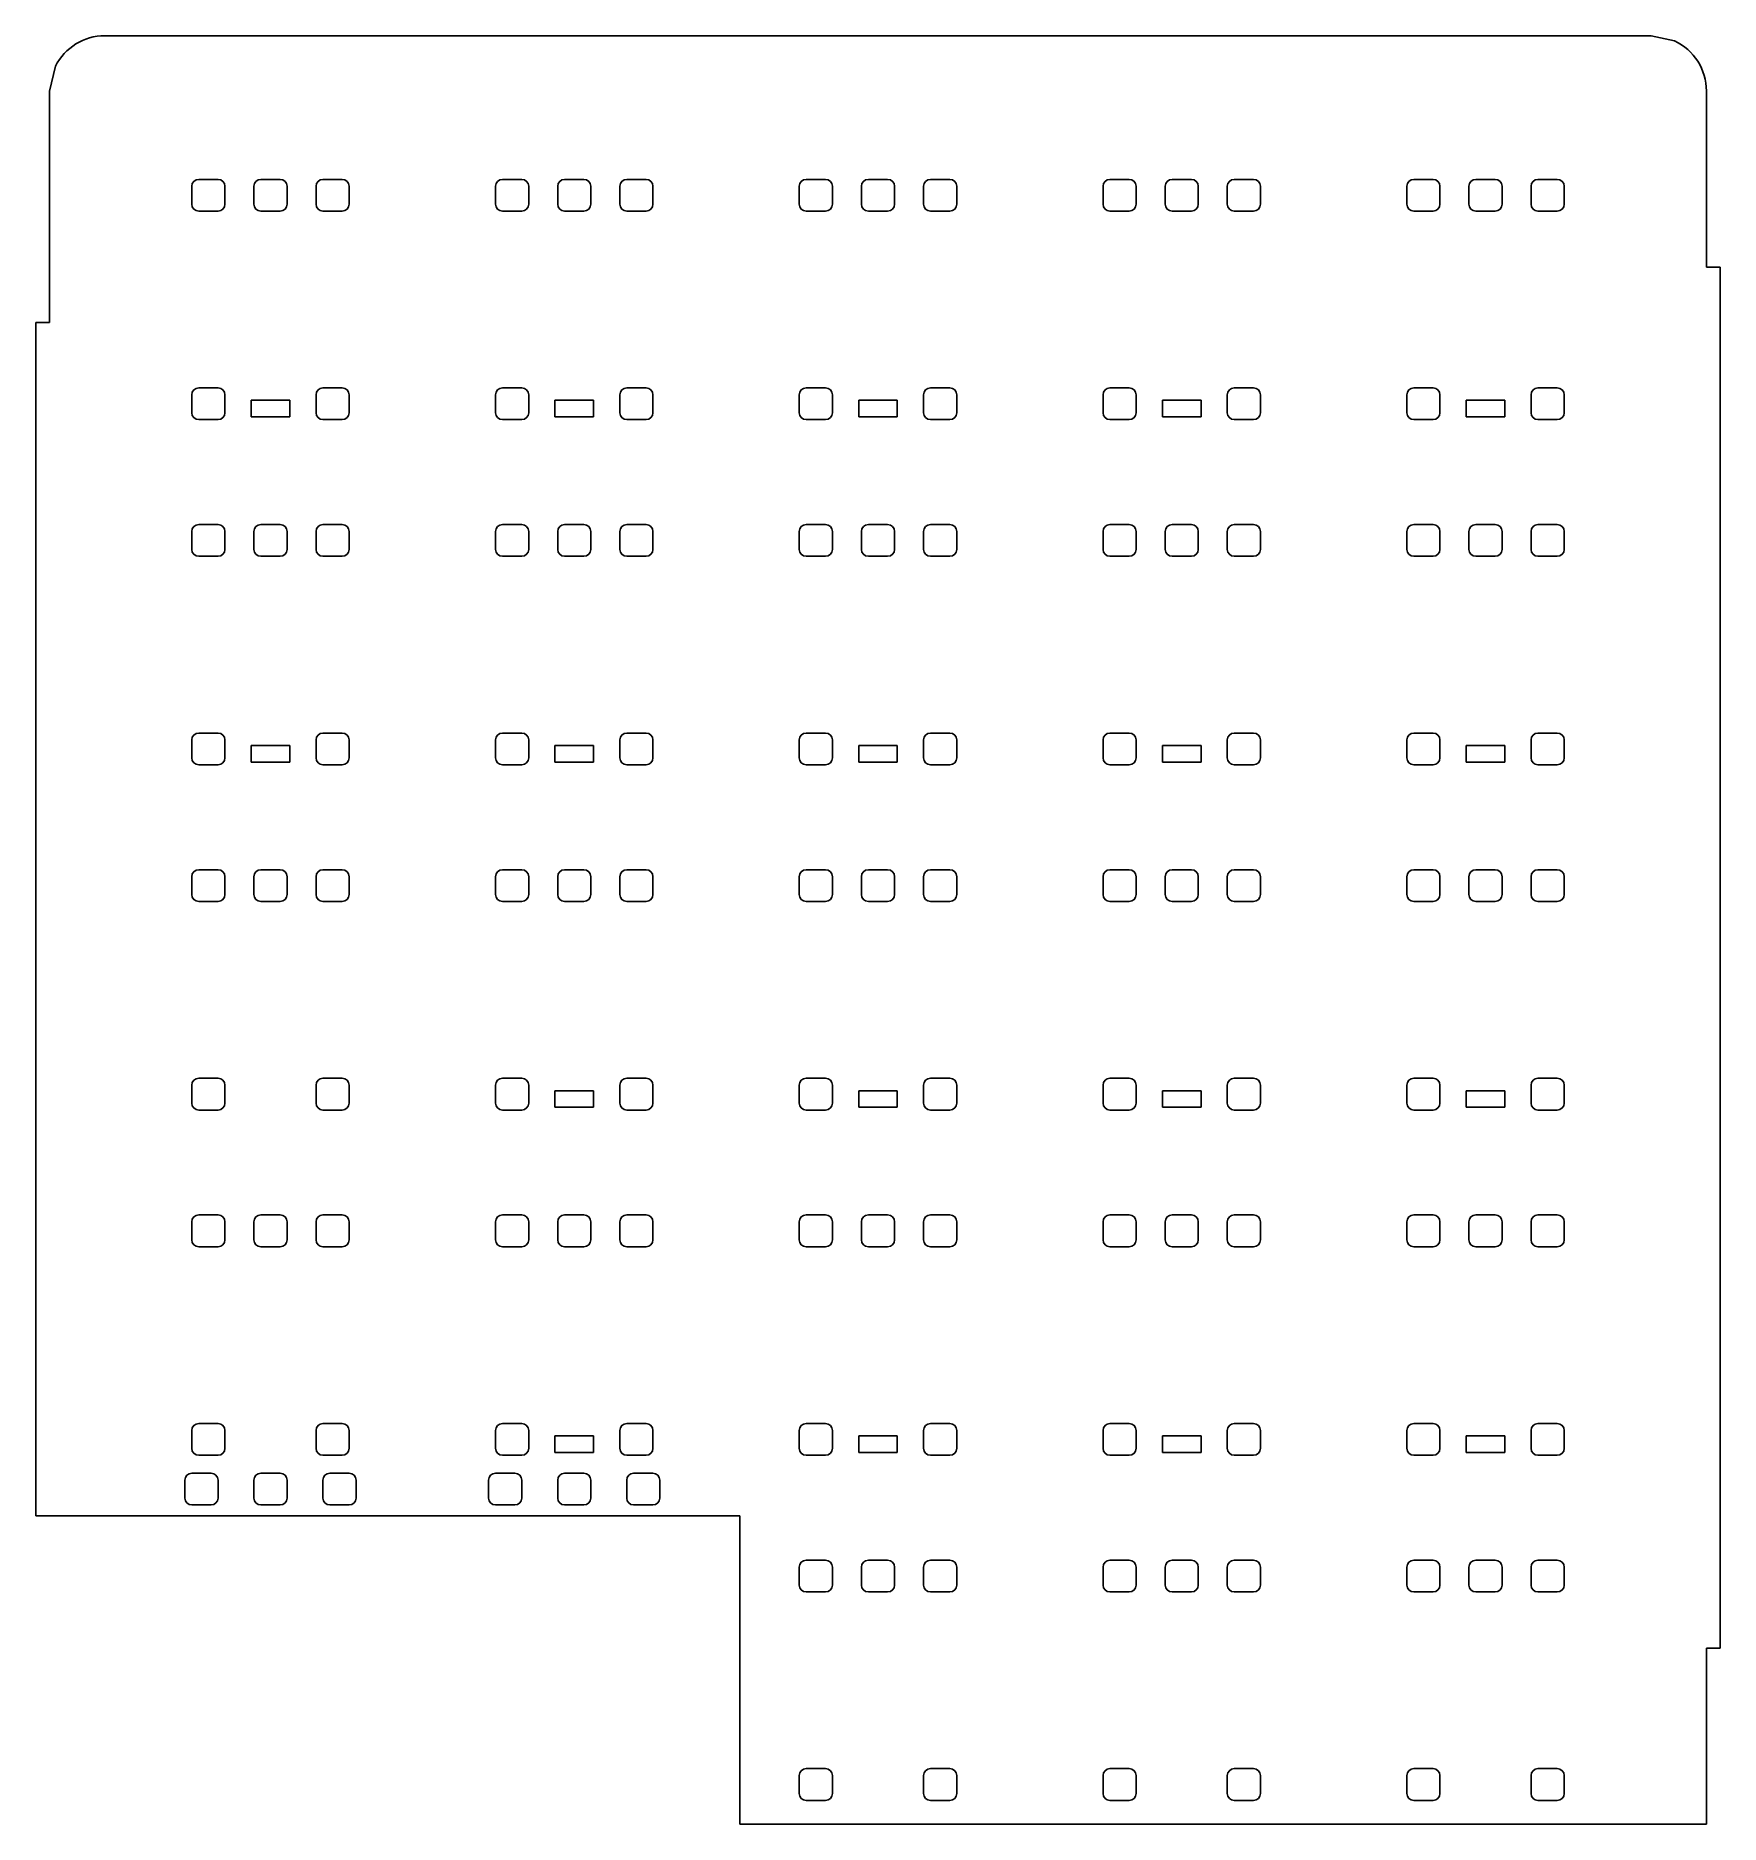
# Model space of a CAD drawing. Extents: x -30.5 to 30.5, y -12.3 to 52.5.
import ezdxf

# ---------------------------------------------------------------- set-up
doc = ezdxf.new("R2010")
doc.units = 0
doc.layers.get('0').update_dxf_attribs({"linetype": 'CONTINUOUS'})

msp = doc.modelspace()

# ---------------------------------------------------------------- linework, layer by layer
for p, q in [((-28, 52.5), (28, 52.5)), ((28, 52.5), (28.844, 52.313)), ((-30, 50.5), (-29.787, 51.398)), ((-30, 42.119), (-30, 50.5)), ((30, 50.5), (30, 44.119)), ((-24.6, 47.3), (-23.9, 47.3)), ((-22.35, 47.3), (-21.65, 47.3)), ((-20.1, 47.3), (-19.4, 47.3)), ((-13.6, 47.3), (-12.9, 47.3)), ((-11.35, 47.3), (-10.65, 47.3)), ((-9.1, 47.3), (-8.4, 47.3)), ((-2.6, 47.3), (-1.9, 47.3)), ((-0.35, 47.3), (0.35, 47.3)), ((1.9, 47.3), (2.6, 47.3)), ((8.4, 47.3), (9.1, 47.3)), ((10.65, 47.3), (11.35, 47.3)), ((12.9, 47.3), (13.6, 47.3)), ((20.1, 47.3), (19.4, 47.3)), ((22.35, 47.3), (21.65, 47.3)), ((24.6, 47.3), (23.9, 47.3)), ((-24.85, 46.4), (-24.85, 47.05)), ((-23.65, 47.05), (-23.65, 46.4)), ((-22.6, 46.4), (-22.6, 47.05)), ((-21.4, 47.05), (-21.4, 46.4)), ((-20.35, 46.4), (-20.35, 47.05)), ((-19.15, 47.05), (-19.15, 46.4)), ((-13.85, 46.4), (-13.85, 47.05)), ((-12.65, 47.05), (-12.65, 46.4)), ((-11.6, 46.4), (-11.6, 47.05)), ((-10.4, 47.05), (-10.4, 46.4)), ((-9.35, 46.4), (-9.35, 47.05)), ((-8.15, 47.05), (-8.15, 46.4)), ((-2.85, 46.4), (-2.85, 47.05)), ((-1.65, 47.05), (-1.65, 46.4)), ((-0.6, 46.4), (-0.6, 47.05)), ((0.6, 47.05), (0.6, 46.4)), ((1.65, 46.4), (1.65, 47.05)), ((2.85, 47.05), (2.85, 46.4)), ((8.15, 46.4), (8.15, 47.05)), ((9.35, 47.05), (9.35, 46.4)), ((10.4, 46.4), (10.4, 47.05)), ((11.6, 47.05), (11.6, 46.4)), ((12.65, 46.4), (12.65, 47.05)), ((13.85, 47.05), (13.85, 46.4)), ((19.15, 47.05), (19.15, 46.4)), ((20.35, 46.4), (20.35, 47.05)), ((21.4, 47.05), (21.4, 46.4)), ((22.6, 46.4), (22.6, 47.05)), ((23.65, 47.05), (23.65, 46.4)), ((24.85, 46.4), (24.85, 47.05)), ((-23.9, 46.15), (-24.6, 46.15)), ((-21.65, 46.15), (-22.35, 46.15)), ((-19.4, 46.15), (-20.1, 46.15)), ((-12.9, 46.15), (-13.6, 46.15)), ((-10.65, 46.15), (-11.35, 46.15)), ((-8.4, 46.15), (-9.1, 46.15)), ((-1.9, 46.15), (-2.6, 46.15)), ((0.35, 46.15), (-0.35, 46.15)), ((2.6, 46.15), (1.9, 46.15)), ((9.1, 46.15), (8.4, 46.15)), ((11.35, 46.15), (10.65, 46.15)), ((13.6, 46.15), (12.9, 46.15)), ((19.4, 46.15), (20.1, 46.15)), ((21.65, 46.15), (22.35, 46.15)), ((23.9, 46.15), (24.6, 46.15)), ((30, 44.119), (30.5, 44.119)), ((30.5, 44.119), (30.5, -5.881)), ((-30.5, -1.1), (-30.5, 42.119)), ((-30.5, 42.119), (-30, 42.119)), ((-24.6, 39.75), (-23.9, 39.75)), ((-20.1, 39.75), (-19.4, 39.75)), ((-13.6, 39.75), (-12.9, 39.75)), ((-9.1, 39.75), (-8.4, 39.75)), ((-2.6, 39.75), (-1.9, 39.75)), ((1.9, 39.75), (2.6, 39.75)), ((8.4, 39.75), (9.1, 39.75)), ((12.9, 39.75), (13.6, 39.75)), ((20.1, 39.75), (19.4, 39.75)), ((24.6, 39.75), (23.9, 39.75)), ((-24.85, 38.85), (-24.85, 39.5)), ((-23.65, 39.5), (-23.65, 38.85)), ((-21.3, 39.3), (-22.7, 39.3)), ((-22.7, 39.3), (-22.7, 38.7)), ((-21.3, 38.7), (-21.3, 39.3)), ((-20.35, 38.85), (-20.35, 39.5)), ((-19.15, 39.5), (-19.15, 38.85)), ((-13.85, 38.85), (-13.85, 39.5)), ((-12.65, 39.5), (-12.65, 38.85)), ((-10.3, 39.3), (-11.7, 39.3)), ((-11.7, 39.3), (-11.7, 38.7)), ((-10.3, 38.7), (-10.3, 39.3)), ((-9.35, 38.85), (-9.35, 39.5)), ((-8.15, 39.5), (-8.15, 38.85)), ((-2.85, 38.85), (-2.85, 39.5)), ((-1.65, 39.5), (-1.65, 38.85)), ((0.7, 39.3), (-0.7, 39.3)), ((-0.7, 39.3), (-0.7, 38.7)), ((0.7, 38.7), (0.7, 39.3)), ((1.65, 38.85), (1.65, 39.5)), ((2.85, 39.5), (2.85, 38.85)), ((8.15, 38.85), (8.15, 39.5)), ((9.35, 39.5), (9.35, 38.85)), ((11.7, 39.3), (10.3, 39.3)), ((10.3, 39.3), (10.3, 38.7)), ((11.7, 38.7), (11.7, 39.3)), ((12.65, 38.85), (12.65, 39.5)), ((13.85, 39.5), (13.85, 38.85)), ((19.15, 39.5), (19.15, 38.85)), ((20.35, 38.85), (20.35, 39.5)), ((22.7, 39.3), (21.3, 39.3)), ((21.3, 39.3), (21.3, 38.7)), ((22.7, 38.7), (22.7, 39.3)), ((23.65, 39.5), (23.65, 38.85)), ((24.85, 38.85), (24.85, 39.5)), ((-23.9, 38.6), (-24.6, 38.6)), ((-22.7, 38.7), (-21.3, 38.7)), ((-19.4, 38.6), (-20.1, 38.6)), ((-12.9, 38.6), (-13.6, 38.6)), ((-11.7, 38.7), (-10.3, 38.7)), ((-8.4, 38.6), (-9.1, 38.6)), ((-1.9, 38.6), (-2.6, 38.6)), ((-0.7, 38.7), (0.7, 38.7)), ((2.6, 38.6), (1.9, 38.6)), ((9.1, 38.6), (8.4, 38.6)), ((10.3, 38.7), (11.7, 38.7)), ((13.6, 38.6), (12.9, 38.6)), ((19.4, 38.6), (20.1, 38.6)), ((21.3, 38.7), (22.7, 38.7)), ((23.9, 38.6), (24.6, 38.6)), ((-24.85, 33.9), (-24.85, 34.55)), ((-24.6, 34.8), (-23.9, 34.8)), ((-23.65, 34.55), (-23.65, 33.9)), ((-22.6, 33.9), (-22.6, 34.55)), ((-22.35, 34.8), (-21.65, 34.8)), ((-21.4, 34.55), (-21.4, 33.9)), ((-20.35, 33.9), (-20.35, 34.55)), ((-20.1, 34.8), (-19.4, 34.8)), ((-19.15, 34.55), (-19.15, 33.9)), ((-13.85, 33.9), (-13.85, 34.55)), ((-13.6, 34.8), (-12.9, 34.8)), ((-12.65, 34.55), (-12.65, 33.9)), ((-11.6, 33.9), (-11.6, 34.55)), ((-11.35, 34.8), (-10.65, 34.8)), ((-10.4, 34.55), (-10.4, 33.9)), ((-9.35, 33.9), (-9.35, 34.55)), ((-9.1, 34.8), (-8.4, 34.8)), ((-8.15, 34.55), (-8.15, 33.9)), ((-2.85, 33.9), (-2.85, 34.55)), ((-2.6, 34.8), (-1.9, 34.8)), ((-1.65, 34.55), (-1.65, 33.9)), ((-0.6, 33.9), (-0.6, 34.55)), ((-0.35, 34.8), (0.35, 34.8)), ((0.6, 34.55), (0.6, 33.9)), ((1.65, 33.9), (1.65, 34.55)), ((1.9, 34.8), (2.6, 34.8)), ((2.85, 34.55), (2.85, 33.9)), ((8.15, 33.9), (8.15, 34.55)), ((8.4, 34.8), (9.1, 34.8)), ((9.35, 34.55), (9.35, 33.9)), ((10.4, 33.9), (10.4, 34.55)), ((10.65, 34.8), (11.35, 34.8)), ((11.6, 34.55), (11.6, 33.9)), ((12.65, 33.9), (12.65, 34.55)), ((12.9, 34.8), (13.6, 34.8)), ((13.85, 34.55), (13.85, 33.9)), ((19.15, 33.9), (19.15, 34.55)), ((19.4, 34.8), (20.1, 34.8)), ((20.35, 34.55), (20.35, 33.9)), ((21.4, 33.9), (21.4, 34.55)), ((21.65, 34.8), (22.35, 34.8)), ((22.6, 34.55), (22.6, 33.9)), ((23.65, 33.9), (23.65, 34.55)), ((23.9, 34.8), (24.6, 34.8)), ((24.85, 34.55), (24.85, 33.9)), ((-23.9, 33.65), (-24.6, 33.65)), ((-21.65, 33.65), (-22.35, 33.65)), ((-19.4, 33.65), (-20.1, 33.65)), ((-12.9, 33.65), (-13.6, 33.65)), ((-10.65, 33.65), (-11.35, 33.65)), ((-8.4, 33.65), (-9.1, 33.65)), ((-1.9, 33.65), (-2.6, 33.65)), ((0.35, 33.65), (-0.35, 33.65)), ((2.6, 33.65), (1.9, 33.65)), ((9.1, 33.65), (8.4, 33.65)), ((11.35, 33.65), (10.65, 33.65)), ((13.6, 33.65), (12.9, 33.65)), ((20.1, 33.65), (19.4, 33.65)), ((22.35, 33.65), (21.65, 33.65)), ((24.6, 33.65), (23.9, 33.65)), ((-24.6, 27.25), (-23.9, 27.25)), ((-20.1, 27.25), (-19.4, 27.25)), ((-13.6, 27.25), (-12.9, 27.25)), ((-9.1, 27.25), (-8.4, 27.25)), ((-2.6, 27.25), (-1.9, 27.25)), ((1.9, 27.25), (2.6, 27.25)), ((8.4, 27.25), (9.1, 27.25)), ((12.9, 27.25), (13.6, 27.25)), ((19.4, 27.25), (20.1, 27.25)), ((23.9, 27.25), (24.6, 27.25)), ((-24.85, 26.35), (-24.85, 27)), ((-23.65, 27), (-23.65, 26.35)), ((-21.3, 26.8), (-22.7, 26.8)), ((-22.7, 26.8), (-22.7, 26.2)), ((-21.3, 26.2), (-21.3, 26.8)), ((-20.35, 26.35), (-20.35, 27)), ((-19.15, 27), (-19.15, 26.35)), ((-13.85, 26.35), (-13.85, 27)), ((-12.65, 27), (-12.65, 26.35)), ((-10.3, 26.8), (-11.7, 26.8)), ((-11.7, 26.8), (-11.7, 26.2)), ((-10.3, 26.2), (-10.3, 26.8)), ((-9.35, 26.35), (-9.35, 27)), ((-8.15, 27), (-8.15, 26.35)), ((-2.85, 26.35), (-2.85, 27)), ((-1.65, 27), (-1.65, 26.35)), ((0.7, 26.8), (-0.7, 26.8)), ((-0.7, 26.8), (-0.7, 26.2)), ((0.7, 26.2), (0.7, 26.8)), ((1.65, 26.35), (1.65, 27)), ((2.85, 27), (2.85, 26.35)), ((8.15, 26.35), (8.15, 27)), ((9.35, 27), (9.35, 26.35)), ((11.7, 26.8), (10.3, 26.8)), ((10.3, 26.8), (10.3, 26.2)), ((11.7, 26.2), (11.7, 26.8)), ((12.65, 26.35), (12.65, 27)), ((13.85, 27), (13.85, 26.35)), ((19.15, 26.35), (19.15, 27)), ((20.35, 27), (20.35, 26.35)), ((22.7, 26.8), (21.3, 26.8)), ((21.3, 26.8), (21.3, 26.2)), ((22.7, 26.2), (22.7, 26.8)), ((23.65, 26.35), (23.65, 27)), ((24.85, 27), (24.85, 26.35)), ((-23.9, 26.1), (-24.6, 26.1)), ((-22.7, 26.2), (-21.3, 26.2)), ((-19.4, 26.1), (-20.1, 26.1)), ((-12.9, 26.1), (-13.6, 26.1)), ((-11.7, 26.2), (-10.3, 26.2)), ((-8.4, 26.1), (-9.1, 26.1)), ((-1.9, 26.1), (-2.6, 26.1)), ((-0.7, 26.2), (0.7, 26.2)), ((2.6, 26.1), (1.9, 26.1)), ((9.1, 26.1), (8.4, 26.1)), ((10.3, 26.2), (11.7, 26.2)), ((13.6, 26.1), (12.9, 26.1)), ((20.1, 26.1), (19.4, 26.1)), ((21.3, 26.2), (22.7, 26.2)), ((24.6, 26.1), (23.9, 26.1)), ((-24.85, 21.4), (-24.85, 22.05)), ((-24.6, 22.3), (-23.9, 22.3)), ((-23.65, 22.05), (-23.65, 21.4)), ((-22.6, 21.4), (-22.6, 22.05)), ((-22.35, 22.3), (-21.65, 22.3)), ((-21.4, 22.05), (-21.4, 21.4)), ((-20.35, 21.4), (-20.35, 22.05)), ((-20.1, 22.3), (-19.4, 22.3)), ((-19.15, 22.05), (-19.15, 21.4)), ((-13.85, 21.4), (-13.85, 22.05)), ((-13.6, 22.3), (-12.9, 22.3)), ((-12.65, 22.05), (-12.65, 21.4)), ((-11.6, 21.4), (-11.6, 22.05)), ((-11.35, 22.3), (-10.65, 22.3)), ((-10.4, 22.05), (-10.4, 21.4)), ((-9.35, 21.4), (-9.35, 22.05)), ((-9.1, 22.3), (-8.4, 22.3)), ((-8.15, 22.05), (-8.15, 21.4)), ((-2.85, 21.4), (-2.85, 22.05)), ((-2.6, 22.3), (-1.9, 22.3)), ((-1.65, 22.05), (-1.65, 21.4)), ((-0.6, 21.4), (-0.6, 22.05)), ((-0.35, 22.3), (0.35, 22.3)), ((0.6, 22.05), (0.6, 21.4)), ((1.65, 21.4), (1.65, 22.05)), ((1.9, 22.3), (2.6, 22.3)), ((2.85, 22.05), (2.85, 21.4)), ((8.15, 21.4), (8.15, 22.05)), ((8.4, 22.3), (9.1, 22.3)), ((9.35, 22.05), (9.35, 21.4)), ((10.4, 21.4), (10.4, 22.05)), ((10.65, 22.3), (11.35, 22.3)), ((11.6, 22.05), (11.6, 21.4)), ((12.65, 21.4), (12.65, 22.05)), ((12.9, 22.3), (13.6, 22.3)), ((13.85, 22.05), (13.85, 21.4)), ((19.15, 21.4), (19.15, 22.05)), ((19.4, 22.3), (20.1, 22.3)), ((20.35, 22.05), (20.35, 21.4)), ((21.4, 21.4), (21.4, 22.05)), ((21.65, 22.3), (22.35, 22.3)), ((22.6, 22.05), (22.6, 21.4)), ((23.65, 21.4), (23.65, 22.05)), ((23.9, 22.3), (24.6, 22.3)), ((24.85, 22.05), (24.85, 21.4)), ((-23.9, 21.15), (-24.6, 21.15)), ((-21.65, 21.15), (-22.35, 21.15)), ((-19.4, 21.15), (-20.1, 21.15)), ((-12.9, 21.15), (-13.6, 21.15)), ((-10.65, 21.15), (-11.35, 21.15)), ((-8.4, 21.15), (-9.1, 21.15)), ((-1.9, 21.15), (-2.6, 21.15)), ((0.35, 21.15), (-0.35, 21.15)), ((2.6, 21.15), (1.9, 21.15)), ((9.1, 21.15), (8.4, 21.15)), ((11.35, 21.15), (10.65, 21.15)), ((13.6, 21.15), (12.9, 21.15)), ((20.1, 21.15), (19.4, 21.15)), ((22.35, 21.15), (21.65, 21.15)), ((24.6, 21.15), (23.9, 21.15)), ((-24.85, 13.85), (-24.85, 14.5)), ((-24.6, 14.75), (-23.9, 14.75)), ((-23.65, 14.5), (-23.65, 13.85)), ((-20.35, 13.85), (-20.35, 14.5)), ((-20.1, 14.75), (-19.4, 14.75)), ((-19.15, 14.5), (-19.15, 13.85)), ((-13.85, 13.85), (-13.85, 14.5)), ((-13.6, 14.75), (-12.9, 14.75)), ((-12.65, 14.5), (-12.65, 13.85)), ((-10.3, 14.3), (-11.7, 14.3)), ((-11.7, 14.3), (-11.7, 13.7)), ((-10.3, 13.7), (-10.3, 14.3)), ((-9.35, 13.85), (-9.35, 14.5)), ((-9.1, 14.75), (-8.4, 14.75)), ((-8.15, 14.5), (-8.15, 13.85)), ((-2.85, 13.85), (-2.85, 14.5)), ((-2.6, 14.75), (-1.9, 14.75)), ((-1.65, 14.5), (-1.65, 13.85)), ((0.7, 14.3), (-0.7, 14.3)), ((-0.7, 14.3), (-0.7, 13.7)), ((0.7, 13.7), (0.7, 14.3)), ((1.65, 13.85), (1.65, 14.5)), ((1.9, 14.75), (2.6, 14.75)), ((2.85, 14.5), (2.85, 13.85)), ((8.15, 13.85), (8.15, 14.5)), ((8.4, 14.75), (9.1, 14.75)), ((9.35, 14.5), (9.35, 13.85)), ((11.7, 14.3), (10.3, 14.3)), ((10.3, 14.3), (10.3, 13.7)), ((11.7, 13.7), (11.7, 14.3)), ((12.65, 13.85), (12.65, 14.5)), ((12.9, 14.75), (13.6, 14.75)), ((13.85, 14.5), (13.85, 13.85)), ((19.15, 13.85), (19.15, 14.5)), ((19.4, 14.75), (20.1, 14.75)), ((20.35, 14.5), (20.35, 13.85)), ((22.7, 14.3), (21.3, 14.3)), ((21.3, 14.3), (21.3, 13.7)), ((22.7, 13.7), (22.7, 14.3)), ((23.65, 13.85), (23.65, 14.5)), ((23.9, 14.75), (24.6, 14.75)), ((24.85, 14.5), (24.85, 13.85)), ((-11.7, 13.7), (-10.3, 13.7)), ((-0.7, 13.7), (0.7, 13.7)), ((10.3, 13.7), (11.7, 13.7)), ((21.3, 13.7), (22.7, 13.7)), ((-23.9, 13.6), (-24.6, 13.6)), ((-19.4, 13.6), (-20.1, 13.6)), ((-12.9, 13.6), (-13.6, 13.6)), ((-8.4, 13.6), (-9.1, 13.6)), ((-1.9, 13.6), (-2.6, 13.6)), ((2.6, 13.6), (1.9, 13.6)), ((9.1, 13.6), (8.4, 13.6)), ((13.6, 13.6), (12.9, 13.6)), ((20.1, 13.6), (19.4, 13.6)), ((24.6, 13.6), (23.9, 13.6)), ((-24.6, 9.8), (-23.9, 9.8)), ((-22.35, 9.8), (-21.65, 9.8)), ((-20.1, 9.8), (-19.4, 9.8)), ((-13.6, 9.8), (-12.9, 9.8)), ((-11.35, 9.8), (-10.65, 9.8)), ((-9.1, 9.8), (-8.4, 9.8)), ((-2.6, 9.8), (-1.9, 9.8)), ((-0.35, 9.8), (0.35, 9.8)), ((1.9, 9.8), (2.6, 9.8)), ((8.4, 9.8), (9.1, 9.8)), ((10.65, 9.8), (11.35, 9.8)), ((12.9, 9.8), (13.6, 9.8)), ((19.4, 9.8), (20.1, 9.8)), ((21.65, 9.8), (22.35, 9.8)), ((23.9, 9.8), (24.6, 9.8)), ((-24.85, 8.9), (-24.85, 9.55)), ((-23.65, 9.55), (-23.65, 8.9)), ((-22.6, 8.9), (-22.6, 9.55)), ((-21.4, 9.55), (-21.4, 8.9)), ((-20.35, 8.9), (-20.35, 9.55)), ((-19.15, 9.55), (-19.15, 8.9)), ((-13.85, 8.9), (-13.85, 9.55)), ((-12.65, 9.55), (-12.65, 8.9)), ((-11.6, 8.9), (-11.6, 9.55)), ((-10.4, 9.55), (-10.4, 8.9)), ((-9.35, 8.9), (-9.35, 9.55)), ((-8.15, 9.55), (-8.15, 8.9)), ((-2.85, 8.9), (-2.85, 9.55)), ((-1.65, 9.55), (-1.65, 8.9)), ((-0.6, 8.9), (-0.6, 9.55)), ((0.6, 9.55), (0.6, 8.9)), ((1.65, 8.9), (1.65, 9.55)), ((2.85, 9.55), (2.85, 8.9)), ((8.15, 8.9), (8.15, 9.55)), ((9.35, 9.55), (9.35, 8.9)), ((10.4, 8.9), (10.4, 9.55)), ((11.6, 9.55), (11.6, 8.9)), ((12.65, 8.9), (12.65, 9.55)), ((13.85, 9.55), (13.85, 8.9)), ((19.15, 8.9), (19.15, 9.55)), ((20.35, 9.55), (20.35, 8.9)), ((21.4, 8.9), (21.4, 9.55)), ((22.6, 9.55), (22.6, 8.9)), ((23.65, 8.9), (23.65, 9.55)), ((24.85, 9.55), (24.85, 8.9)), ((-23.9, 8.65), (-24.6, 8.65)), ((-21.65, 8.65), (-22.35, 8.65)), ((-19.4, 8.65), (-20.1, 8.65)), ((-12.9, 8.65), (-13.6, 8.65)), ((-10.65, 8.65), (-11.35, 8.65)), ((-8.4, 8.65), (-9.1, 8.65)), ((-1.9, 8.65), (-2.6, 8.65)), ((0.35, 8.65), (-0.35, 8.65)), ((2.6, 8.65), (1.9, 8.65)), ((9.1, 8.65), (8.4, 8.65)), ((11.35, 8.65), (10.65, 8.65)), ((13.6, 8.65), (12.9, 8.65)), ((20.1, 8.65), (19.4, 8.65)), ((22.35, 8.65), (21.65, 8.65)), ((24.6, 8.65), (23.9, 8.65)), ((-24.85, 1.35), (-24.85, 2)), ((-24.6, 2.25), (-23.9, 2.25)), ((-23.65, 2), (-23.65, 1.35)), ((-20.35, 1.35), (-20.35, 2)), ((-20.1, 2.25), (-19.4, 2.25)), ((-19.15, 2), (-19.15, 1.35)), ((-13.85, 1.35), (-13.85, 2)), ((-13.6, 2.25), (-12.9, 2.25)), ((-12.65, 2), (-12.65, 1.35)), ((-9.35, 1.35), (-9.35, 2)), ((-9.1, 2.25), (-8.4, 2.25)), ((-8.15, 2), (-8.15, 1.35)), ((-2.85, 1.35), (-2.85, 2)), ((-2.6, 2.25), (-1.9, 2.25)), ((-1.65, 2), (-1.65, 1.35)), ((1.65, 1.35), (1.65, 2)), ((1.9, 2.25), (2.6, 2.25)), ((2.85, 2), (2.85, 1.35)), ((8.15, 1.35), (8.15, 2)), ((8.4, 2.25), (9.1, 2.25)), ((9.35, 2), (9.35, 1.35)), ((12.65, 1.35), (12.65, 2)), ((12.9, 2.25), (13.6, 2.25)), ((13.85, 2), (13.85, 1.35)), ((19.15, 1.35), (19.15, 2)), ((19.4, 2.25), (20.1, 2.25)), ((20.35, 2), (20.35, 1.35)), ((23.65, 1.35), (23.65, 2)), ((23.9, 2.25), (24.6, 2.25)), ((24.85, 2), (24.85, 1.35)), ((-10.3, 1.8), (-11.7, 1.8)), ((-11.7, 1.8), (-11.7, 1.2)), ((-10.3, 1.2), (-10.3, 1.8)), ((0.7, 1.8), (-0.7, 1.8)), ((-0.7, 1.8), (-0.7, 1.2)), ((0.7, 1.2), (0.7, 1.8)), ((11.7, 1.8), (10.3, 1.8)), ((10.3, 1.8), (10.3, 1.2)), ((11.7, 1.2), (11.7, 1.8)), ((22.7, 1.8), (21.3, 1.8)), ((21.3, 1.8), (21.3, 1.2)), ((22.7, 1.2), (22.7, 1.8)), ((-23.9, 1.1), (-24.6, 1.1)), ((-19.4, 1.1), (-20.1, 1.1)), ((-12.9, 1.1), (-13.6, 1.1)), ((-11.7, 1.2), (-10.3, 1.2)), ((-8.4, 1.1), (-9.1, 1.1)), ((-1.9, 1.1), (-2.6, 1.1)), ((-0.7, 1.2), (0.7, 1.2)), ((2.6, 1.1), (1.9, 1.1)), ((9.1, 1.1), (8.4, 1.1)), ((10.3, 1.2), (11.7, 1.2)), ((13.6, 1.1), (12.9, 1.1)), ((20.1, 1.1), (19.4, 1.1)), ((21.3, 1.2), (22.7, 1.2)), ((24.6, 1.1), (23.9, 1.1)), ((-25.1, -0.45), (-25.1, 0.2)), ((-24.85, 0.45), (-24.15, 0.45)), ((-23.9, 0.2), (-23.9, -0.45)), ((-22.6, -0.45), (-22.6, 0.2)), ((-22.35, 0.45), (-21.65, 0.45)), ((-21.4, 0.2), (-21.4, -0.45)), ((-20.1, -0.45), (-20.1, 0.2)), ((-19.85, 0.45), (-19.15, 0.45)), ((-18.9, 0.2), (-18.9, -0.45)), ((-14.1, -0.45), (-14.1, 0.2)), ((-13.85, 0.45), (-13.15, 0.45)), ((-12.9, 0.2), (-12.9, -0.45)), ((-11.6, -0.45), (-11.6, 0.2)), ((-11.35, 0.45), (-10.65, 0.45)), ((-10.4, 0.2), (-10.4, -0.45)), ((-9.1, -0.45), (-9.1, 0.2)), ((-8.85, 0.45), (-8.15, 0.45)), ((-7.9, 0.2), (-7.9, -0.45)), ((-5, -1.1), (-30.5, -1.1)), ((-24.15, -0.7), (-24.85, -0.7)), ((-21.65, -0.7), (-22.35, -0.7)), ((-19.15, -0.7), (-19.85, -0.7)), ((-13.15, -0.7), (-13.85, -0.7)), ((-10.65, -0.7), (-11.35, -0.7)), ((-8.15, -0.7), (-8.85, -0.7)), ((-5, -12.262), (-5, -1.1)), ((-2.85, -3.6), (-2.85, -2.95)), ((-2.6, -2.7), (-1.9, -2.7)), ((-1.65, -2.95), (-1.65, -3.6)), ((-0.6, -3.6), (-0.6, -2.95)), ((-0.35, -2.7), (0.35, -2.7)), ((0.6, -2.95), (0.6, -3.6)), ((1.65, -3.6), (1.65, -2.95)), ((1.9, -2.7), (2.6, -2.7)), ((2.85, -2.95), (2.85, -3.6)), ((8.15, -3.6), (8.15, -2.95)), ((8.4, -2.7), (9.1, -2.7)), ((9.35, -2.95), (9.35, -3.6)), ((10.4, -3.6), (10.4, -2.95)), ((10.65, -2.7), (11.35, -2.7)), ((11.6, -2.95), (11.6, -3.6)), ((12.65, -3.6), (12.65, -2.95)), ((12.9, -2.7), (13.6, -2.7)), ((13.85, -2.95), (13.85, -3.6)), ((19.15, -3.6), (19.15, -2.95)), ((19.4, -2.7), (20.1, -2.7)), ((20.35, -2.95), (20.35, -3.6)), ((21.4, -3.6), (21.4, -2.95)), ((21.65, -2.7), (22.35, -2.7)), ((22.6, -2.95), (22.6, -3.6)), ((23.65, -3.6), (23.65, -2.95)), ((23.9, -2.7), (24.6, -2.7)), ((24.85, -2.95), (24.85, -3.6)), ((-1.9, -3.85), (-2.6, -3.85)), ((0.35, -3.85), (-0.35, -3.85)), ((2.6, -3.85), (1.9, -3.85)), ((9.1, -3.85), (8.4, -3.85)), ((11.35, -3.85), (10.65, -3.85)), ((13.6, -3.85), (12.9, -3.85)), ((20.1, -3.85), (19.4, -3.85)), ((22.35, -3.85), (21.65, -3.85)), ((24.6, -3.85), (23.9, -3.85)), ((30.5, -5.881), (30, -5.881)), ((30, -5.881), (30, -12.262)), ((-2.6, -10.25), (-1.9, -10.25)), ((1.9, -10.25), (2.6, -10.25)), ((8.4, -10.25), (9.1, -10.25)), ((12.9, -10.25), (13.6, -10.25)), ((19.4, -10.25), (20.1, -10.25)), ((23.9, -10.25), (24.6, -10.25)), ((-2.85, -11.15), (-2.85, -10.5)), ((-1.65, -10.5), (-1.65, -11.15)), ((1.65, -11.15), (1.65, -10.5)), ((2.85, -10.5), (2.85, -11.15)), ((8.15, -11.15), (8.15, -10.5)), ((9.35, -10.5), (9.35, -11.15)), ((12.65, -11.15), (12.65, -10.5)), ((13.85, -10.5), (13.85, -11.15)), ((19.15, -11.15), (19.15, -10.5)), ((20.35, -10.5), (20.35, -11.15)), ((23.65, -11.15), (23.65, -10.5)), ((24.85, -10.5), (24.85, -11.15)), ((-1.9, -11.4), (-2.6, -11.4)), ((2.6, -11.4), (1.9, -11.4)), ((9.1, -11.4), (8.4, -11.4)), ((13.6, -11.4), (12.9, -11.4)), ((20.1, -11.4), (19.4, -11.4)), ((24.6, -11.4), (23.9, -11.4)), ((30, -12.262), (-5, -12.262))]:
    msp.add_line(p, q)
for centre, radius, start, end in [((-28, 50.5), 2, 90, 153.31084), ((28, 50.5), 2, 0, 65.03371), ((-24.6, 47.05), 0.25, 90, 180), ((-23.9, 47.05), 0.25, 0, 90), ((-22.35, 47.05), 0.25, 90, 180), ((-21.65, 47.05), 0.25, 0, 90), ((-20.1, 47.05), 0.25, 90, 180), ((-19.4, 47.05), 0.25, 360, 90), ((-13.6, 47.05), 0.25, 90, 180), ((-12.9, 47.05), 0.25, 360, 90), ((-11.35, 47.05), 0.25, 90, 180), ((-10.65, 47.05), 0.25, 360, 90), ((-9.1, 47.05), 0.25, 90, 180), ((-8.4, 47.05), 0.25, 360, 90), ((-2.6, 47.05), 0.25, 90, 180), ((-1.9, 47.05), 0.25, 360, 90), ((-0.35, 47.05), 0.25, 90, 180), ((0.35, 47.05), 0.25, 360, 90), ((1.9, 47.05), 0.25, 90, 180), ((2.6, 47.05), 0.25, 360, 90), ((8.4, 47.05), 0.25, 90, 180), ((9.1, 47.05), 0.25, 360, 90), ((10.65, 47.05), 0.25, 90, 180), ((11.35, 47.05), 0.25, 360, 90), ((12.9, 47.05), 0.25, 90, 180), ((13.6, 47.05), 0.25, 360, 90), ((19.4, 47.05), 0.25, 90, 180), ((20.1, 47.05), 0.25, 0, 90), ((21.65, 47.05), 0.25, 90, 180), ((22.35, 47.05), 0.25, 0, 90), ((23.9, 47.05), 0.25, 90, 180), ((24.6, 47.05), 0.25, 360, 90), ((-24.6, 46.4), 0.25, 180, 270), ((-23.9, 46.4), 0.25, 270, 360), ((-22.35, 46.4), 0.25, 180, 270), ((-21.65, 46.4), 0.25, 270, 0), ((-20.1, 46.4), 0.25, 180, 270), ((-19.4, 46.4), 0.25, 270, 360), ((-13.6, 46.4), 0.25, 180, 270), ((-12.9, 46.4), 0.25, 270, 360), ((-11.35, 46.4), 0.25, 180, 270), ((-10.65, 46.4), 0.25, 270, 360), ((-9.1, 46.4), 0.25, 180, 270), ((-8.4, 46.4), 0.25, 270, 360), ((-2.6, 46.4), 0.25, 180, 270), ((-1.9, 46.4), 0.25, 270, 360), ((-0.35, 46.4), 0.25, 180, 270), ((0.35, 46.4), 0.25, 270, 360), ((1.9, 46.4), 0.25, 180, 270), ((2.6, 46.4), 0.25, 270, 0), ((8.4, 46.4), 0.25, 180, 270), ((9.1, 46.4), 0.25, 270, 360), ((10.65, 46.4), 0.25, 180, 270), ((11.35, 46.4), 0.25, 270, 360), ((12.9, 46.4), 0.25, 180, 270), ((13.6, 46.4), 0.25, 270, 360), ((19.4, 46.4), 0.25, 180, 270), ((20.1, 46.4), 0.25, 270, 0), ((21.65, 46.4), 0.25, 180, 270), ((22.35, 46.4), 0.25, 270, 360), ((23.9, 46.4), 0.25, 180, 270), ((24.6, 46.4), 0.25, 270, 360), ((-24.6, 39.5), 0.25, 90, 180), ((-23.9, 39.5), 0.25, 0, 90), ((-20.1, 39.5), 0.25, 90, 180), ((-19.4, 39.5), 0.25, 0, 90), ((-13.6, 39.5), 0.25, 90, 180), ((-12.9, 39.5), 0.25, 0, 90), ((-9.1, 39.5), 0.25, 90, 180), ((-8.4, 39.5), 0.25, 0, 90), ((-2.6, 39.5), 0.25, 90, 180), ((-1.9, 39.5), 0.25, 0, 90), ((1.9, 39.5), 0.25, 90, 180), ((2.6, 39.5), 0.25, 0, 90), ((8.4, 39.5), 0.25, 90, 180), ((9.1, 39.5), 0.25, 0, 90), ((12.9, 39.5), 0.25, 90, 180), ((13.6, 39.5), 0.25, 0, 90), ((19.4, 39.5), 0.25, 90, 180), ((20.1, 39.5), 0.25, 0, 90), ((23.9, 39.5), 0.25, 90, 180), ((24.6, 39.5), 0.25, 0, 90), ((-24.6, 38.85), 0.25, 180, 270), ((-23.9, 38.85), 0.25, 270, 0), ((-20.1, 38.85), 0.25, 180, 270), ((-19.4, 38.85), 0.25, 270, 0), ((-13.6, 38.85), 0.25, 180, 270), ((-12.9, 38.85), 0.25, 270, 0), ((-9.1, 38.85), 0.25, 180, 270), ((-8.4, 38.85), 0.25, 270, 0), ((-2.6, 38.85), 0.25, 180, 270), ((-1.9, 38.85), 0.25, 270, 0), ((1.9, 38.85), 0.25, 180, 270), ((2.6, 38.85), 0.25, 270, 0), ((8.4, 38.85), 0.25, 180, 270), ((9.1, 38.85), 0.25, 270, 0), ((12.9, 38.85), 0.25, 180, 270), ((13.6, 38.85), 0.25, 270, 0), ((19.4, 38.85), 0.25, 180, 270), ((20.1, 38.85), 0.25, 270, 0), ((23.9, 38.85), 0.25, 180, 270), ((24.6, 38.85), 0.25, 270, 0), ((-24.6, 34.55), 0.25, 90, 180), ((-23.9, 34.55), 0.25, 0, 90), ((-22.35, 34.55), 0.25, 90, 180), ((-21.65, 34.55), 0.25, 0, 90), ((-20.1, 34.55), 0.25, 90, 180), ((-19.4, 34.55), 0.25, 0, 90), ((-13.6, 34.55), 0.25, 90, 180), ((-12.9, 34.55), 0.25, 0, 90), ((-11.35, 34.55), 0.25, 90, 180), ((-10.65, 34.55), 0.25, 0, 90), ((-9.1, 34.55), 0.25, 90, 180), ((-8.4, 34.55), 0.25, 0, 90), ((-2.6, 34.55), 0.25, 90, 180), ((-1.9, 34.55), 0.25, 0, 90), ((-0.35, 34.55), 0.25, 90, 180), ((0.35, 34.55), 0.25, 0, 90), ((1.9, 34.55), 0.25, 90, 180), ((2.6, 34.55), 0.25, 0, 90), ((8.4, 34.55), 0.25, 90, 180), ((9.1, 34.55), 0.25, 0, 90), ((10.65, 34.55), 0.25, 90, 180), ((11.35, 34.55), 0.25, 0, 90), ((12.9, 34.55), 0.25, 90, 180), ((13.6, 34.55), 0.25, 0, 90), ((19.4, 34.55), 0.25, 90, 180), ((20.1, 34.55), 0.25, 360, 90), ((21.65, 34.55), 0.25, 90, 180), ((22.35, 34.55), 0.25, 360, 90), ((23.9, 34.55), 0.25, 90, 180), ((24.6, 34.55), 0.25, 0, 90), ((-24.6, 33.9), 0.25, 180, 270), ((-23.9, 33.9), 0.25, 270, 0), ((-22.35, 33.9), 0.25, 180, 270), ((-21.65, 33.9), 0.25, 270, 360), ((-20.1, 33.9), 0.25, 180, 270), ((-19.4, 33.9), 0.25, 270, 0), ((-13.6, 33.9), 0.25, 180, 270), ((-12.9, 33.9), 0.25, 270, 0), ((-11.35, 33.9), 0.25, 180, 270), ((-10.65, 33.9), 0.25, 270, 360), ((-9.1, 33.9), 0.25, 180, 270), ((-8.4, 33.9), 0.25, 270, 0), ((-2.6, 33.9), 0.25, 180, 270), ((-1.9, 33.9), 0.25, 270, 0), ((-0.35, 33.9), 0.25, 180, 270), ((0.35, 33.9), 0.25, 270, 360), ((1.9, 33.9), 0.25, 180, 270), ((2.6, 33.9), 0.25, 270, 0), ((8.4, 33.9), 0.25, 180, 270), ((9.1, 33.9), 0.25, 270, 0), ((10.65, 33.9), 0.25, 180, 270), ((11.35, 33.9), 0.25, 270, 360), ((12.9, 33.9), 0.25, 180, 270), ((13.6, 33.9), 0.25, 270, 0), ((19.4, 33.9), 0.25, 180, 270), ((20.1, 33.9), 0.25, 270, 0), ((21.65, 33.9), 0.25, 180, 270), ((22.35, 33.9), 0.25, 270, 360), ((23.9, 33.9), 0.25, 180, 270), ((24.6, 33.9), 0.25, 270, 0), ((-24.6, 27), 0.25, 90, 180), ((-23.9, 27), 0.25, 0, 90), ((-20.1, 27), 0.25, 90, 180), ((-19.4, 27), 0.25, 0, 90), ((-13.6, 27), 0.25, 90, 180), ((-12.9, 27), 0.25, 0, 90), ((-9.1, 27), 0.25, 90, 180), ((-8.4, 27), 0.25, 0, 90), ((-2.6, 27), 0.25, 90, 180), ((-1.9, 27), 0.25, 0, 90), ((1.9, 27), 0.25, 90, 180), ((2.6, 27), 0.25, 0, 90), ((8.4, 27), 0.25, 90, 180), ((9.1, 27), 0.25, 0, 90), ((12.9, 27), 0.25, 90, 180), ((13.6, 27), 0.25, 0, 90), ((19.4, 27), 0.25, 90, 180), ((20.1, 27), 0.25, 0, 90), ((23.9, 27), 0.25, 90, 180), ((24.6, 27), 0.25, 0, 90), ((-24.6, 26.35), 0.25, 180, 270), ((-23.9, 26.35), 0.25, 270, 0), ((-20.1, 26.35), 0.25, 180, 270), ((-19.4, 26.35), 0.25, 270, 0), ((-13.6, 26.35), 0.25, 180, 270), ((-12.9, 26.35), 0.25, 270, 0), ((-9.1, 26.35), 0.25, 180, 270), ((-8.4, 26.35), 0.25, 270, 0), ((-2.6, 26.35), 0.25, 180, 270), ((-1.9, 26.35), 0.25, 270, 0), ((1.9, 26.35), 0.25, 180, 270), ((2.6, 26.35), 0.25, 270, 0), ((8.4, 26.35), 0.25, 180, 270), ((9.1, 26.35), 0.25, 270, 0), ((12.9, 26.35), 0.25, 180, 270), ((13.6, 26.35), 0.25, 270, 0), ((19.4, 26.35), 0.25, 180, 270), ((20.1, 26.35), 0.25, 270, 0), ((23.9, 26.35), 0.25, 180, 270), ((24.6, 26.35), 0.25, 270, 0), ((-24.6, 22.05), 0.25, 90, 180), ((-23.9, 22.05), 0.25, 0, 90), ((-22.35, 22.05), 0.25, 90, 180), ((-21.65, 22.05), 0.25, 0, 90), ((-20.1, 22.05), 0.25, 90, 180), ((-19.4, 22.05), 0.25, 0, 90), ((-13.6, 22.05), 0.25, 90, 180), ((-12.9, 22.05), 0.25, 0, 90), ((-11.35, 22.05), 0.25, 90, 180), ((-10.65, 22.05), 0.25, 0, 90), ((-9.1, 22.05), 0.25, 90, 180), ((-8.4, 22.05), 0.25, 0, 90), ((-2.6, 22.05), 0.25, 90, 180), ((-1.9, 22.05), 0.25, 0, 90), ((-0.35, 22.05), 0.25, 90, 180), ((0.35, 22.05), 0.25, 0, 90), ((1.9, 22.05), 0.25, 90, 180), ((2.6, 22.05), 0.25, 0, 90), ((8.4, 22.05), 0.25, 90, 180), ((9.1, 22.05), 0.25, 0, 90), ((10.65, 22.05), 0.25, 90, 180), ((11.35, 22.05), 0.25, 0, 90), ((12.9, 22.05), 0.25, 90, 180), ((13.6, 22.05), 0.25, 0, 90), ((19.4, 22.05), 0.25, 90, 180), ((20.1, 22.05), 0.25, 0, 90), ((21.65, 22.05), 0.25, 90, 180), ((22.35, 22.05), 0.25, 0, 90), ((23.9, 22.05), 0.25, 90, 180), ((24.6, 22.05), 0.25, 0, 90), ((-24.6, 21.4), 0.25, 180, 270), ((-23.9, 21.4), 0.25, 270, 0), ((-22.35, 21.4), 0.25, 180, 270), ((-21.65, 21.4), 0.25, 270, 0), ((-20.1, 21.4), 0.25, 180, 270), ((-19.4, 21.4), 0.25, 270, 0), ((-13.6, 21.4), 0.25, 180, 270), ((-12.9, 21.4), 0.25, 270, 0), ((-11.35, 21.4), 0.25, 180, 270), ((-10.65, 21.4), 0.25, 270, 0), ((-9.1, 21.4), 0.25, 180, 270), ((-8.4, 21.4), 0.25, 270, 0), ((-2.6, 21.4), 0.25, 180, 270), ((-1.9, 21.4), 0.25, 270, 0), ((-0.35, 21.4), 0.25, 180, 270), ((0.35, 21.4), 0.25, 270, 0), ((1.9, 21.4), 0.25, 180, 270), ((2.6, 21.4), 0.25, 270, 0), ((8.4, 21.4), 0.25, 180, 270), ((9.1, 21.4), 0.25, 270, 0), ((10.65, 21.4), 0.25, 180, 270), ((11.35, 21.4), 0.25, 270, 0), ((12.9, 21.4), 0.25, 180, 270), ((13.6, 21.4), 0.25, 270, 0), ((19.4, 21.4), 0.25, 180, 270), ((20.1, 21.4), 0.25, 270, 0), ((21.65, 21.4), 0.25, 180, 270), ((22.35, 21.4), 0.25, 270, 0), ((23.9, 21.4), 0.25, 180, 270), ((24.6, 21.4), 0.25, 270, 0), ((-24.6, 14.5), 0.25, 90, 180), ((-23.9, 14.5), 0.25, 0, 90), ((-20.1, 14.5), 0.25, 90, 180), ((-19.4, 14.5), 0.25, 360, 90), ((-13.6, 14.5), 0.25, 90, 180), ((-12.9, 14.5), 0.25, 360, 90), ((-9.1, 14.5), 0.25, 90, 180), ((-8.4, 14.5), 0.25, 0, 90), ((-2.6, 14.5), 0.25, 90, 180), ((-1.9, 14.5), 0.25, 0, 90), ((1.9, 14.5), 0.25, 90, 180), ((2.6, 14.5), 0.25, 0, 90), ((8.4, 14.5), 0.25, 90, 180), ((9.1, 14.5), 0.25, 0, 90), ((12.9, 14.5), 0.25, 90, 180), ((13.6, 14.5), 0.25, 360, 90), ((19.4, 14.5), 0.25, 90, 180), ((20.1, 14.5), 0.25, 360, 90), ((23.9, 14.5), 0.25, 90, 180), ((24.6, 14.5), 0.25, 360, 90), ((-24.6, 13.85), 0.25, 180, 270), ((-23.9, 13.85), 0.25, 270, 0), ((-20.1, 13.85), 0.25, 180, 270), ((-19.4, 13.85), 0.25, 270, 0), ((-13.6, 13.85), 0.25, 180, 270), ((-12.9, 13.85), 0.25, 270, 0), ((-9.1, 13.85), 0.25, 180, 270), ((-8.4, 13.85), 0.25, 270, 0), ((-2.6, 13.85), 0.25, 180, 270), ((-1.9, 13.85), 0.25, 270, 0), ((1.9, 13.85), 0.25, 180, 270), ((2.6, 13.85), 0.25, 270, 0), ((8.4, 13.85), 0.25, 180, 270), ((9.1, 13.85), 0.25, 270, 0), ((12.9, 13.85), 0.25, 180, 270), ((13.6, 13.85), 0.25, 270, 0), ((19.4, 13.85), 0.25, 180, 270), ((20.1, 13.85), 0.25, 270, 0), ((23.9, 13.85), 0.25, 180, 270), ((24.6, 13.85), 0.25, 270, 0), ((-24.6, 9.55), 0.25, 90, 180), ((-23.9, 9.55), 0.25, 360, 90), ((-22.35, 9.55), 0.25, 90, 180), ((-21.65, 9.55), 0.25, 360, 90), ((-20.1, 9.55), 0.25, 90, 180), ((-19.4, 9.55), 0.25, 360, 90), ((-13.6, 9.55), 0.25, 90, 180), ((-12.9, 9.55), 0.25, 360, 90), ((-11.35, 9.55), 0.25, 90, 180), ((-10.65, 9.55), 0.25, 360, 90), ((-9.1, 9.55), 0.25, 90, 180), ((-8.4, 9.55), 0.25, 0, 90), ((-2.6, 9.55), 0.25, 90, 180), ((-1.9, 9.55), 0.25, 0, 90), ((-0.35, 9.55), 0.25, 90, 180), ((0.35, 9.55), 0.25, 360, 90), ((1.9, 9.55), 0.25, 90, 180), ((2.6, 9.55), 0.25, 0, 90), ((8.4, 9.55), 0.25, 90, 180), ((9.1, 9.55), 0.25, 0, 90), ((10.65, 9.55), 0.25, 90, 180), ((11.35, 9.55), 0.25, 0, 90), ((12.9, 9.55), 0.25, 90, 180), ((13.6, 9.55), 0.25, 0, 90), ((19.4, 9.55), 0.25, 90, 180), ((20.1, 9.55), 0.25, 360, 90), ((21.65, 9.55), 0.25, 90, 180), ((22.35, 9.55), 0.25, 0, 90), ((23.9, 9.55), 0.25, 90, 180), ((24.6, 9.55), 0.25, 360, 90), ((-24.6, 8.9), 0.25, 180, 270), ((-23.9, 8.9), 0.25, 270, 0), ((-22.35, 8.9), 0.25, 180, 270), ((-21.65, 8.9), 0.25, 270, 0), ((-20.1, 8.9), 0.25, 180, 270), ((-19.4, 8.9), 0.25, 270, 0), ((-13.6, 8.9), 0.25, 180, 270), ((-12.9, 8.9), 0.25, 270, 0), ((-11.35, 8.9), 0.25, 180, 270), ((-10.65, 8.9), 0.25, 270, 0), ((-9.1, 8.9), 0.25, 180, 270), ((-8.4, 8.9), 0.25, 270, 360), ((-2.6, 8.9), 0.25, 180, 270), ((-1.9, 8.9), 0.25, 270, 360), ((-0.35, 8.9), 0.25, 180, 270), ((0.35, 8.9), 0.25, 270, 360), ((1.9, 8.9), 0.25, 180, 270), ((2.6, 8.9), 0.25, 270, 0), ((8.4, 8.9), 0.25, 180, 270), ((9.1, 8.9), 0.25, 270, 360), ((10.65, 8.9), 0.25, 180, 270), ((11.35, 8.9), 0.25, 270, 0), ((12.9, 8.9), 0.25, 180, 270), ((13.6, 8.9), 0.25, 270, 360), ((19.4, 8.9), 0.25, 180, 270), ((20.1, 8.9), 0.25, 270, 0), ((21.65, 8.9), 0.25, 180, 270), ((22.35, 8.9), 0.25, 270, 0), ((23.9, 8.9), 0.25, 180, 270), ((24.6, 8.9), 0.25, 270, 0), ((-24.6, 2), 0.25, 90, 180), ((-23.9, 2), 0.25, 0, 90), ((-20.1, 2), 0.25, 90, 180), ((-19.4, 2), 0.25, 360, 90), ((-13.6, 2), 0.25, 90, 180), ((-12.9, 2), 0.25, 360, 90), ((-9.1, 2), 0.25, 90, 180), ((-8.4, 2), 0.25, 0, 90), ((-2.6, 2), 0.25, 90, 180), ((-1.9, 2), 0.25, 360, 90), ((1.9, 2), 0.25, 90, 180), ((2.6, 2), 0.25, 360, 90), ((8.4, 2), 0.25, 90, 180), ((9.1, 2), 0.25, 0, 90), ((12.9, 2), 0.25, 90, 180), ((13.6, 2), 0.25, 360, 90), ((19.4, 2), 0.25, 90, 180), ((20.1, 2), 0.25, 360, 90), ((23.9, 2), 0.25, 90, 180), ((24.6, 2), 0.25, 0, 90), ((-24.6, 1.35), 0.25, 180, 270), ((-23.9, 1.35), 0.25, 270, 360), ((-20.1, 1.35), 0.25, 180, 270), ((-19.4, 1.35), 0.25, 270, 0), ((-13.6, 1.35), 0.25, 180, 270), ((-12.9, 1.35), 0.25, 270, 360), ((-9.1, 1.35), 0.25, 180, 270), ((-8.4, 1.35), 0.25, 270, 0), ((-2.6, 1.35), 0.25, 180, 270), ((-1.9, 1.35), 0.25, 270, 0), ((1.9, 1.35), 0.25, 180, 270), ((2.6, 1.35), 0.25, 270, 0), ((8.4, 1.35), 0.25, 180, 270), ((9.1, 1.35), 0.25, 270, 360), ((12.9, 1.35), 0.25, 180, 270), ((13.6, 1.35), 0.25, 270, 0), ((19.4, 1.35), 0.25, 180, 270), ((20.1, 1.35), 0.25, 270, 0), ((23.9, 1.35), 0.25, 180, 270), ((24.6, 1.35), 0.25, 270, 360), ((-24.85, 0.2), 0.25, 90, 180), ((-24.15, 0.2), 0.25, 0, 90), ((-22.35, 0.2), 0.25, 90, 180), ((-21.65, 0.2), 0.25, 360, 90), ((-19.85, 0.2), 0.25, 90, 180), ((-19.15, 0.2), 0.25, 0, 90), ((-13.85, 0.2), 0.25, 90, 180), ((-13.15, 0.2), 0.25, 360, 90), ((-11.35, 0.2), 0.25, 90, 180), ((-10.65, 0.2), 0.25, 360, 90), ((-8.85, 0.2), 0.25, 90, 180), ((-8.15, 0.2), 0.25, 0, 90), ((-24.85, -0.45), 0.25, 180, 270), ((-24.15, -0.45), 0.25, 270, 0), ((-22.35, -0.45), 0.25, 180, 270), ((-21.65, -0.45), 0.25, 270, 0), ((-19.85, -0.45), 0.25, 180, 270), ((-19.15, -0.45), 0.25, 270, 0), ((-13.85, -0.45), 0.25, 180, 270), ((-13.15, -0.45), 0.25, 270, 0), ((-11.35, -0.45), 0.25, 180, 270), ((-10.65, -0.45), 0.25, 270, 360), ((-8.85, -0.45), 0.25, 180, 270), ((-8.15, -0.45), 0.25, 270, 0), ((-2.6, -2.95), 0.25, 90, 180), ((-1.9, -2.95), 0.25, 360, 90), ((-0.35, -2.95), 0.25, 90, 180), ((0.35, -2.95), 0.25, 0, 90), ((1.9, -2.95), 0.25, 90, 180), ((2.6, -2.95), 0.25, 0, 90), ((8.4, -2.95), 0.25, 90, 180), ((9.1, -2.95), 0.25, 0, 90), ((10.65, -2.95), 0.25, 90, 180), ((11.35, -2.95), 0.25, 360, 90), ((12.9, -2.95), 0.25, 90, 180), ((13.6, -2.95), 0.25, 360, 90), ((19.4, -2.95), 0.25, 90, 180), ((20.1, -2.95), 0.25, 360, 90), ((21.65, -2.95), 0.25, 90, 180), ((22.35, -2.95), 0.25, 360, 90), ((23.9, -2.95), 0.25, 90, 180), ((24.6, -2.95), 0.25, 0, 90), ((-2.6, -3.6), 0.25, 180, 270), ((-1.9, -3.6), 0.25, 270, 0), ((-0.35, -3.6), 0.25, 180, 270), ((0.35, -3.6), 0.25, 270, 0), ((1.9, -3.6), 0.25, 180, 270), ((2.6, -3.6), 0.25, 270, 0), ((8.4, -3.6), 0.25, 180, 270), ((9.1, -3.6), 0.25, 270, 360), ((10.65, -3.6), 0.25, 180, 270), ((11.35, -3.6), 0.25, 270, 360), ((12.9, -3.6), 0.25, 180, 270), ((13.6, -3.6), 0.25, 270, 0), ((19.4, -3.6), 0.25, 180, 270), ((20.1, -3.6), 0.25, 270, 360), ((21.65, -3.6), 0.25, 180, 270), ((22.35, -3.6), 0.25, 270, 0), ((23.9, -3.6), 0.25, 180, 270), ((24.6, -3.6), 0.25, 270, 360), ((-2.6, -10.5), 0.25, 90, 180), ((-1.9, -10.5), 0.25, 0, 90), ((1.9, -10.5), 0.25, 90, 180), ((2.6, -10.5), 0.25, 0, 90), ((8.4, -10.5), 0.25, 90, 180), ((9.1, -10.5), 0.25, 0, 90), ((12.9, -10.5), 0.25, 90, 180), ((13.6, -10.5), 0.25, 0, 90), ((19.4, -10.5), 0.25, 90, 180), ((20.1, -10.5), 0.25, 0, 90), ((23.9, -10.5), 0.25, 90, 180), ((24.6, -10.5), 0.25, 360, 90), ((-2.6, -11.15), 0.25, 180, 270), ((-1.9, -11.15), 0.25, 270, 0), ((1.9, -11.15), 0.25, 180, 270), ((2.6, -11.15), 0.25, 270, 0), ((8.4, -11.15), 0.25, 180, 270), ((9.1, -11.15), 0.25, 270, 0), ((12.9, -11.15), 0.25, 180, 270), ((13.6, -11.15), 0.25, 270, 0), ((19.4, -11.15), 0.25, 180, 270), ((20.1, -11.15), 0.25, 270, 360), ((23.9, -11.15), 0.25, 180, 270), ((24.6, -11.15), 0.25, 270, 0)]:
    msp.add_arc(centre, radius, start, end)

doc.saveas('drawing.dxf')
